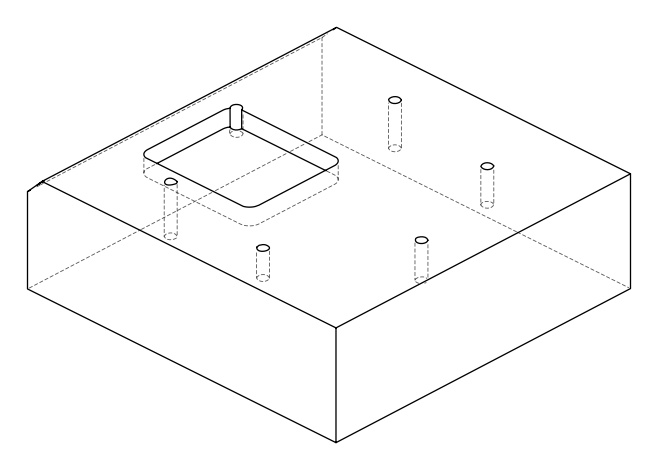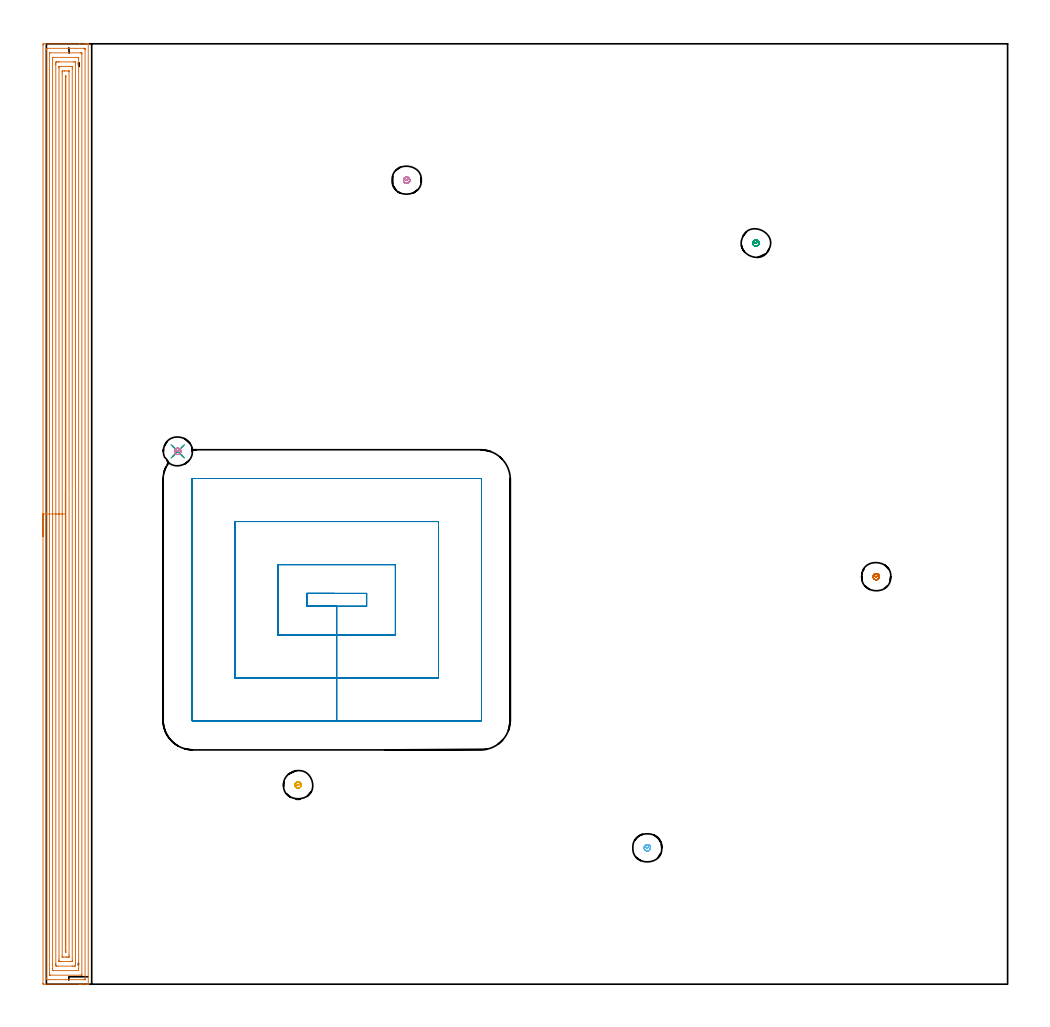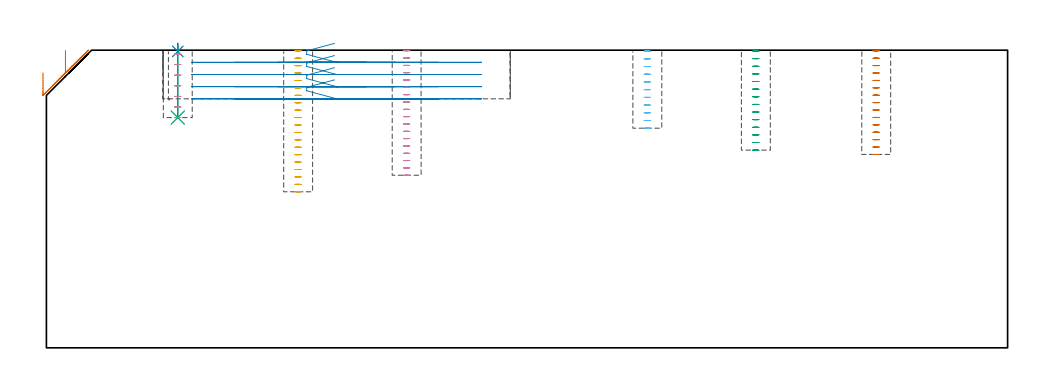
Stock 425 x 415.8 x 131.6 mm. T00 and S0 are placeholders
(PLAN: 10 operations, 5 tool changes, 40.7 min)
(1 AREA_MILL | FG_CHAMFER_SURFACE | UGT0205_001 | 26.81 min | 83157 mm3)
(2 MILL_RECTANGULAR_POCKET | POCKET_RECTANGULAR_STRAIGHT | UGT0201_109 | Follow Part, ap 6.35, ae 75% | 9.1 min | 434818 mm3)
(3 MILL_BLIND_HOLE_FROM_SOLID_MATERIAL | STEP1POCKET | NXT0201_010 | Spiral | 0.76 min | 5691 mm3)
(4 MILL_BLIND_HOLE_FROM_SOLID_MATERIAL_1 | STEP1POCKET_1 | NXT0201_010 | Spiral | 0.97 min | 7080 mm3)
(5 MILL_BLIND_HOLE_FROM_SOLID_MATERIAL_2 | STEP1POCKET_3 | NXT0201_010 | Spiral | 1.08 min | 8056 mm3)
(6 MILL_BLIND_HOLE_FROM_SOLID_MATERIAL_3 | STEP1POCKET_4 | NXT0201_010 | Spiral | 0.6 min | 4388 mm3)
(7 MILL_BLIND_HOLE_FROM_SOLID_MATERIAL_4 | STEP1POCKET_5 | NXT0201_010 | Spiral | 0.81 min | 5955 mm3)
(8 SPOT_DRILL | STEP1POCKET_2 | NXT0321_9005460120000 | 0.03 min | 6 mm3)
(9 DRILL_BLIND_HOLE_INTO_CENTER | STEP1POCKET_2 | NXT0301_089 | 0.13 min | 2260 mm3)
(10 MILL_ROUGH_BLIND_HOLE_CONTOUR | STEP1POCKET_2 | NXT0201_010 | Spiral | 0.38 min | 563 mm3)
(TOOL UGT0205_001 | Chamfer Mill 20 x 3 x 45 deg. | D20 FL50 Z2)
(TOOL UGT0201_109 | End Mill 25.4 mm | D25.4 FL25 Z2)
(TOOL NXT0201_010 | ENDMILL 10mm [2P460-1000-NA 1630] | D10 FL30 Z6)
(TOOL NXT0321_9005460120000 | NC Spot Drill, 142deg, 12mm, Carbide, Uncoated | D12 PA142 FL30 Z2)
(TOOL NXT0301_089 | Carbide Drill 11.8mm [860.1-1180-035A1-MM 2214] | D11.8 PA140 FL55 Z2)
(OP 1 AREA_MILL)
G17 G21 G94 G90
T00 M6
G54
G17 G0 G90 X-1.5 Y197.9 S1061 M3
G43 Z141.6 H0
Z121.6
G94 G1 Y197.938 Z120.728 F250.
Y198.052 Z119.864
Y198.241 Z119.012
Y198.503 Z118.18
Y198.837 Z117.374
Y199.24 Z116.6
Y199.709 Z115.864
Y200.24 Z115.172
Y200.829 Z114.529
Y201.472 Z113.94
Y202.164 Z113.409
Y202.9 Z112.94
Y203.674 Z112.537
Y204.48 Z112.203
Y205.312 Z111.941
Y206.164 Z111.752
Y207.028 Z111.638
Y207.9 Z111.6
Y415.181
X-1.497 Y415.458 Z111.602
X-1.492 Y415.79 Z111.606
X-1.155 Y415.8 Z111.942
X14.581 Z127.677
X16.988 Z130.083
X17.678 Z130.777
X18.022 Z131.121
X18.434 Y415.799 Z131.525
X18.454 Y415.797 Z131.545
X18.505 Y415.79 Z131.595
X18.5 Y415.632 Z131.6
Y0.169
X18.505 Y0.01 Z131.595
X18.436 Y0.007 Z131.528
X18.021 Y0. Z131.121
X17.678 Z130.778
X16.988 Z130.083
X15.749 Z128.846
X15.201 Z128.295
X14.581 Z127.677
X-1.155 Z111.942
X-1.492 Y0.01 Z111.606
X-1.499 Y0.344 Z111.599
Y0.361 Z111.6
X-1.5 Y207.9
X-0.086 Z113.014
X-0.085 Y413.492 Z113.015
X-0.084 Y413.59 Z113.016
X-0.079 Y413.778 Z113.021
X0.013 Y413.79 Z113.113
X0.501 Y413.799 Z113.601
X12.784 Y413.8 Z125.884
X16.581 Z129.681
X16.988 Y413.798 Z130.088
X17.045 Y413.795 Z130.145
X17.075 Y413.791 Z130.175
X17.08 Y413.688 Z130.18
X17.085 Y413.492 Z130.185
X17.086 Y413.394 Z130.186
Y413.296
X17.085 Y2.309 Z130.185
X17.084 Y2.21 Z130.184
X17.079 Y2.023 Z130.179
X16.988 Y2.01 Z130.088
X16.499 Y2.001 Z129.599
X8.46 Y2. Z121.56
X0.906 Z114.006
X0.417 Y2.002 Z113.517
X0.013 Y2.01 Z113.113
X-0.079 Y2.023 Z113.021
X-0.084 Y2.21 Z113.016
X-0.085 Y2.308 Z113.015
X-0.086 Y207.9 Z113.014
X1.329 Z114.429
Y411.607
X1.33 Y411.724 Z114.43
X1.333 Y411.782 Z114.433
X1.334 Y411.788 Z114.434
X1.358 Y411.793 Z114.458
X1.413 Y411.796 Z114.513
X1.606 Y411.8 Z114.706
X15.201 Z128.301
X15.394 Y411.798 Z128.494
X15.522 Y411.795 Z128.622
X15.625 Y411.79 Z128.725
X15.665 Y411.782 Z128.765
X15.666 Y411.763 Z128.766
X15.669 Y411.607 Z128.769
X15.671 Y411.136 Z128.771
Y4.193
X15.67 Y4.076 Z128.77
X15.667 Y4.018 Z128.767
X15.666 Y4.012 Z128.766
X15.642 Y4.008 Z128.742
X15.587 Y4.004 Z128.687
X15.394 Y4. Z128.494
X1.799 Z114.899
X1.606 Y4.002 Z114.706
X1.477 Y4.005 Z114.577
X1.375 Y4.01 Z114.475
X1.335 Y4.018 Z114.435
X1.334 Y4.037 Z114.434
X1.331 Y4.193 Z114.431
X1.329 Y4.616 Z114.429
Y207.9
X2.743 Z115.843
Y408.926
X2.747 Y409.765 Z115.847
X2.749 Y409.788 Z115.849
X2.768 Y409.792 Z115.868
X2.822 Y409.797 Z115.922
X2.931 Y409.799 Z116.031
X14.073 Z127.173
X14.179 Y409.797 Z127.279
X14.232 Y409.793 Z127.332
X14.251 Y409.788 Z127.351
X14.252 Y409.772 Z127.352
X14.257 Y408.977 Z127.357
Y408.926
Y6.874
X14.253 Y6.035 Z127.353
X14.251 Y6.012 Z127.351
X14.232 Y6.008 Z127.332
X14.178 Y6.003 Z127.278
X14.069 Y6.001 Z127.169
X2.931 Z116.031
X2.822 Y6.003 Z115.922
X2.768 Y6.008 Z115.868
X2.749 Y6.012 Z115.849
X2.747 Y6.035 Z115.847
X2.744 Y6.874 Z115.844
X2.743 Y8.661 Z115.843
Y207.9
X4.157 Z117.257
Y406.569
X4.158 Y407.14 Z117.258
X4.16 Y407.459 Z117.26
X4.164 Y407.775 Z117.264
X4.48 Y407.79 Z117.58
X4.715 Y407.797 Z117.815
X5.373 Y407.8 Z118.473
X5.606 Z118.706
X11.86 Z124.96
X12.52 Y407.798 Z125.62
X12.757 Y407.796 Z125.857
X12.822 Y407.79 Z125.922
X12.836 Y407.771 Z125.936
X12.838 Y407.715 Z125.938
X12.842 Y407.14 Z125.942
X12.843 Y406.817 Z125.943
Y9.231
X12.842 Y8.661 Z125.942
X12.84 Y8.341 Z125.94
X12.836 Y8.025 Z125.936
X12.52 Y8.01 Z125.62
X12.285 Y8.003 Z125.385
X11.627 Y8. Z124.727
X11.394 Z124.494
X5.139 Y8.001 Z118.239
X4.48 Y8.01 Z117.58
X4.164 Y8.025 Z117.264
X4.16 Y8.341 Z117.26
X4.158 Y8.661 Z117.258
X4.157 Y8.983 Z117.257
Y207.9
X5.571 Z118.671
Y405.154
X5.572 Y405.353 Z118.672
X5.576 Y405.7 Z118.676
X5.578 Y405.778 Z118.678
X5.67 Y405.79 Z118.77
X5.822 Y405.797 Z118.922
X6.266 Y405.799 Z119.366
X6.713 Y405.8 Z119.813
X10.286 Z123.386
X10.734 Z123.834
X11.181 Y405.798 Z124.281
X11.374 Y405.793 Z124.474
X11.414 Y405.79 Z124.514
X11.422 Y405.722 Z124.522
X11.426 Y405.554 Z124.526
X11.428 Y405.353 Z124.528
X11.429 Y404.657 Z124.529
X11.428 Y10.646 Z124.528
X11.427 Y10.447 Z124.527
X11.424 Y10.1 Z124.524
X11.422 Y10.022 Z124.522
X11.33 Y10.01 Z124.43
X11.178 Y10.003 Z124.278
X10.734 Y10.001 Z123.834
X10.287 Y10. Z123.387
X6.714 Z119.814
X6.266 Z119.366
X5.819 Y10.002 Z118.919
X5.626 Y10.007 Z118.726
X5.586 Y10.01 Z118.686
X5.578 Y10.078 Z118.678
X5.574 Y10.246 Z118.674
X5.572 Y10.447 Z118.672
X5.571 Y11.143 Z118.671
Y207.9
X6.985 Z120.085
Y402.847
X6.988 Y403.566 Z120.088
X6.99 Y403.736 Z120.09
X6.992 Y403.789 Z120.092
X7.043 Y403.792 Z120.143
X7.16 Y403.795 Z120.26
X7.819 Y403.8 Z120.919
X8.053 Z121.153
X8.713 Z121.813
X9.606 Z122.706
X9.84 Y403.798 Z122.94
X9.918 Y403.795 Z123.018
X9.98 Y403.79 Z123.08
X10.008 Y403.782 Z123.108
X10.009 Y403.74 Z123.109
X10.013 Y403.566 Z123.113
X10.014 Y403.392 Z123.114
Y12.953
X10.012 Y12.234 Z123.112
X10.01 Y12.064 Z123.11
X10.008 Y12.012 Z123.108
X9.957 Y12.008 Z123.057
X9.84 Y12.005 Z122.94
X9.181 Y12. Z122.281
X8.947 Z122.047
X8.288 Z121.388
X7.394 Z120.494
X7.16 Y12.002 Z120.26
X7.082 Y12.005 Z120.182
X7.02 Y12.01 Z120.12
X6.992 Y12.018 Z120.092
X6.991 Y12.06 Z120.091
X6.987 Y12.234 Z120.087
X6.986 Y12.408 Z120.086
X6.985 Y207.9 Z120.085
X8.4 Z121.5
Y401.232
X8.401 Y401.431 Z121.501
X8.407 Y401.779 Z121.507
X8.489 Y401.79 Z121.589
X8.593 Y401.779 Z121.693
X8.599 Y401.433 Z121.699
X8.6 Y401.232 Z121.7
Y400.885
Y14.714
X8.599 Y14.369 Z121.699
X8.593 Y14.021 Z121.693
X8.51 Y14.01 Z121.61
X8.407 Y14.021 Z121.507
X8.402 Y14.222 Z121.502
X8.4 Y14.568 Z121.5
Y207.9
Y208.772 Z121.538
Y209.637 Z121.651
Y210.488 Z121.84
Y211.32 Z122.103
Y212.126 Z122.436
Y212.9 Z122.839
Y213.636 Z123.308
Y214.328 Z123.839
Y214.971 Z124.428
Y215.56 Z125.072
Y216.092 Z125.764
Y216.56 Z126.5
Y216.963 Z127.273
Y217.297 Z128.079
Y217.559 Z128.911
Y217.748 Z129.763
Y217.862 Z130.628
Y217.9 Z131.5
G0 Z141.6
M5
M2
(OP 2 MILL_RECTANGULAR_POCKET)
G17 G21 G94 G90
T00 M6
G54
G17 G0 G90 X127.406 Y172.8 S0 M3
G43 Z141.6 H0
Z134.6
G94 G1 X115.1 Z131.303 F250.
Y167.1 Z129.775
X128.35 Z126.225
X141.6 F500.
Y172.8
X115.1
Y167.1
X128.35
Y154.4
X154.3
Y185.5
X102.4
Y154.4
X128.35
Y135.35
X173.35
Y204.55
X83.35
Y135.35
X128.35
Y116.3
X191.9
G3 X192.4 Y116.8 R0.5
G1 Y223.1
G3 X191.9 Y223.6 R0.5
G1 X64.787
G2 X64.537 Y223.596 R12.7
G1 X64.391 Y223.387
G3 X64.3 Y223.1 R0.5
G1 Y116.8
G3 X64.8 Y116.3 R0.5
G1 X128.35
X129.35
G0 X127.406 Y172.8 Z129.225
G1 X115.1 Z125.928 F250.
Y167.1 Z124.4
X128.35 Z120.85
X141.6 F500.
Y172.8
X115.1
Y167.1
X128.35
Y154.4
X154.3
Y185.5
X102.4
Y154.4
X128.35
Y135.35
X173.35
Y204.55
X83.35
Y135.35
X128.35
Y116.3
X191.9
G3 X192.4 Y116.8 R0.5
G1 Y223.1
G3 X191.9 Y223.6 R0.5
G1 X64.787
G2 X64.537 Y223.596 R12.7
G1 X64.391 Y223.387
G3 X64.3 Y223.1 R0.5
G1 Y116.8
G3 X64.8 Y116.3 R0.5
G1 X128.35
X129.35
G0 X127.406 Y172.8 Z123.85
G1 X115.1 Z120.553 F250.
Y167.1 Z119.025
X128.35 Z115.475
X141.6 F500.
Y172.8
X115.1
Y167.1
X128.35
Y154.4
X154.3
Y185.5
X102.4
Y154.4
X128.35
Y135.35
X173.35
Y204.55
X83.35
Y135.35
X128.35
Y116.3
X191.9
G3 X192.4 Y116.8 R0.5
G1 Y223.1
G3 X191.9 Y223.6 R0.5
G1 X64.787
G2 X64.537 Y223.596 R12.7
G1 X64.391 Y223.387
G3 X64.3 Y223.1 R0.5
G1 Y116.8
G3 X64.8 Y116.3 R0.5
G1 X128.35
X129.35
G0 X127.406 Y172.8 Z118.475
G1 X115.1 Z115.178 F250.
Y167.1 Z113.65
X128.35 Z110.1
X141.6 F500.
Y172.8
X115.1
Y167.1
X128.35
Y154.4
X154.3
Y185.5
X102.4
Y154.4
X128.35
Y135.35
X173.35
Y204.55
X83.35
Y135.35
X128.35
Y116.3
X191.9
G3 X192.4 Y116.8 R0.5
G1 Y223.1
G3 X191.9 Y223.6 R0.5
G1 X64.787
G2 X64.537 Y223.596 R12.7
G1 X64.391 Y223.387
G3 X64.3 Y223.1 R0.5
G1 Y116.8
G3 X64.8 Y116.3 R0.5
G1 X128.35
X129.35
G0 Z141.6
M5
M2
(OP 3 MILL_BLIND_HOLE_FROM_SOLID_MATERIAL)
G17 G21 G94 G90
T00 M6
G54
G17 G0 G90 X313.7 Y327.7 S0 M3
G43 Z141.6 H1
Z131.229
G94 G3 X314.334 Y328.466 R0.645 F250.
X313.438 Y329.075 R0.766
X312.325 Y327.438 R1.4
X313.438 Y329.075 R-1.4
X312.881 Y328.256 R0.7
X313.7 Y327.7 R0.7
G0 Z127.857
G3 X314.334 Y328.466 R0.645
X313.438 Y329.075 R0.766
X312.325 Y327.438 R1.4
X313.438 Y329.075 R-1.4
X312.881 Y328.256 R0.7
X313.7 Y327.7 R0.7
G0 Z124.486
G3 X314.334 Y328.466 R0.645
X313.438 Y329.075 R0.766
X312.325 Y327.438 R1.4
X313.438 Y329.075 R-1.4
X312.881 Y328.256 R0.7
X313.7 Y327.7 R0.7
G0 Z121.114
G3 X314.334 Y328.466 R0.645
X313.438 Y329.075 R0.766
X312.325 Y327.438 R1.4
X313.438 Y329.075 R-1.4
X312.881 Y328.256 R0.7
X313.7 Y327.7 R0.7
G0 Z117.743
G3 X314.334 Y328.466 R0.645
X313.438 Y329.075 R0.766
X312.325 Y327.438 R1.4
X313.438 Y329.075 R-1.4
X312.881 Y328.256 R0.7
X313.7 Y327.7 R0.7
G0 Z114.371
G3 X314.334 Y328.466 R0.645
X313.438 Y329.075 R0.766
X312.325 Y327.438 R1.4
X313.438 Y329.075 R-1.4
X312.881 Y328.256 R0.7
X313.7 Y327.7 R0.7
G0 Z111.
G3 X314.334 Y328.466 R0.645
X313.438 Y329.075 R0.766
X312.325 Y327.438 R1.4
X313.438 Y329.075 R-1.4
X312.881 Y328.256 R0.7
X313.7 Y327.7 R0.7
G0 Z107.629
G3 X314.334 Y328.466 R0.645
X313.438 Y329.075 R0.766
X312.325 Y327.438 R1.4
X313.438 Y329.075 R-1.4
X312.881 Y328.256 R0.7
X313.7 Y327.7 R0.7
G0 Z104.257
G3 X314.334 Y328.466 R0.645
X313.438 Y329.075 R0.766
X312.325 Y327.438 R1.4
X313.438 Y329.075 R-1.4
X312.881 Y328.256 R0.7
X313.7 Y327.7 R0.7
G0 Z100.886
G3 X314.334 Y328.466 R0.645
X313.438 Y329.075 R0.766
X312.325 Y327.438 R1.4
X313.438 Y329.075 R-1.4
X312.881 Y328.256 R0.7
X313.7 Y327.7 R0.7
G0 Z97.514
G3 X314.334 Y328.466 R0.645
X313.438 Y329.075 R0.766
X312.325 Y327.438 R1.4
X313.438 Y329.075 R-1.4
X312.881 Y328.256 R0.7
X313.7 Y327.7 R0.7
G0 Z94.143
G3 X314.334 Y328.466 R0.645
X313.438 Y329.075 R0.766
X312.325 Y327.438 R1.4
X313.438 Y329.075 R-1.4
X312.881 Y328.256 R0.7
X313.7 Y327.7 R0.7
G0 Z90.771
G3 X314.334 Y328.466 R0.645
X313.438 Y329.075 R0.766
X312.325 Y327.438 R1.4
X313.438 Y329.075 R-1.4
X312.881 Y328.256 R0.7
X313.7 Y327.7 R0.7
G0 Z87.4
G3 X314.334 Y328.466 R0.645
X313.438 Y329.075 R0.766
X312.325 Y327.438 R1.4
X313.438 Y329.075 R-1.4
X312.881 Y328.256 R0.7
X313.7 Y327.7 R0.7
G0 Z141.6
M5
M2
(OP 4 MILL_BLIND_HOLE_FROM_SOLID_MATERIAL_1)
G17 G21 G94 G90
T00 M6
G54
G17 G0 G90 X159.3 Y355.5 S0 M3
G43 Z141.6 H1
Z131.361
G94 G3 X159.934 Y356.266 R0.645 F250.
X159.038 Y356.875 R0.766
X157.925 Y355.238 R1.4
X159.038 Y356.875 R-1.4
X158.481 Y356.056 R0.7
X159.3 Y355.5 R0.7
G0 Z128.122
G3 X159.934 Y356.266 R0.645
X159.038 Y356.875 R0.766
X157.925 Y355.238 R1.4
X159.038 Y356.875 R-1.4
X158.481 Y356.056 R0.7
X159.3 Y355.5 R0.7
G0 Z124.883
G3 X159.934 Y356.266 R0.645
X159.038 Y356.875 R0.766
X157.925 Y355.238 R1.4
X159.038 Y356.875 R-1.4
X158.481 Y356.056 R0.7
X159.3 Y355.5 R0.7
G0 Z121.644
G3 X159.934 Y356.266 R0.645
X159.038 Y356.875 R0.766
X157.925 Y355.238 R1.4
X159.038 Y356.875 R-1.4
X158.481 Y356.056 R0.7
X159.3 Y355.5 R0.7
G0 Z118.406
G3 X159.934 Y356.266 R0.645
X159.038 Y356.875 R0.766
X157.925 Y355.238 R1.4
X159.038 Y356.875 R-1.4
X158.481 Y356.056 R0.7
X159.3 Y355.5 R0.7
G0 Z115.167
G3 X159.934 Y356.266 R0.645
X159.038 Y356.875 R0.766
X157.925 Y355.238 R1.4
X159.038 Y356.875 R-1.4
X158.481 Y356.056 R0.7
X159.3 Y355.5 R0.7
G0 Z111.928
G3 X159.934 Y356.266 R0.645
X159.038 Y356.875 R0.766
X157.925 Y355.238 R1.4
X159.038 Y356.875 R-1.4
X158.481 Y356.056 R0.7
X159.3 Y355.5 R0.7
G0 Z108.689
G3 X159.934 Y356.266 R0.645
X159.038 Y356.875 R0.766
X157.925 Y355.238 R1.4
X159.038 Y356.875 R-1.4
X158.481 Y356.056 R0.7
X159.3 Y355.5 R0.7
G0 Z105.45
G3 X159.934 Y356.266 R0.645
X159.038 Y356.875 R0.766
X157.925 Y355.238 R1.4
X159.038 Y356.875 R-1.4
X158.481 Y356.056 R0.7
X159.3 Y355.5 R0.7
G0 Z102.211
G3 X159.934 Y356.266 R0.645
X159.038 Y356.875 R0.766
X157.925 Y355.238 R1.4
X159.038 Y356.875 R-1.4
X158.481 Y356.056 R0.7
X159.3 Y355.5 R0.7
G0 Z98.972
G3 X159.934 Y356.266 R0.645
X159.038 Y356.875 R0.766
X157.925 Y355.238 R1.4
X159.038 Y356.875 R-1.4
X158.481 Y356.056 R0.7
X159.3 Y355.5 R0.7
G0 Z95.733
G3 X159.934 Y356.266 R0.645
X159.038 Y356.875 R0.766
X157.925 Y355.238 R1.4
X159.038 Y356.875 R-1.4
X158.481 Y356.056 R0.7
X159.3 Y355.5 R0.7
G0 Z92.494
G3 X159.934 Y356.266 R0.645
X159.038 Y356.875 R0.766
X157.925 Y355.238 R1.4
X159.038 Y356.875 R-1.4
X158.481 Y356.056 R0.7
X159.3 Y355.5 R0.7
G0 Z89.256
G3 X159.934 Y356.266 R0.645
X159.038 Y356.875 R0.766
X157.925 Y355.238 R1.4
X159.038 Y356.875 R-1.4
X158.481 Y356.056 R0.7
X159.3 Y355.5 R0.7
G0 Z86.017
G3 X159.934 Y356.266 R0.645
X159.038 Y356.875 R0.766
X157.925 Y355.238 R1.4
X159.038 Y356.875 R-1.4
X158.481 Y356.056 R0.7
X159.3 Y355.5 R0.7
G0 Z82.778
G3 X159.934 Y356.266 R0.645
X159.038 Y356.875 R0.766
X157.925 Y355.238 R1.4
X159.038 Y356.875 R-1.4
X158.481 Y356.056 R0.7
X159.3 Y355.5 R0.7
G0 Z79.539
G3 X159.934 Y356.266 R0.645
X159.038 Y356.875 R0.766
X157.925 Y355.238 R1.4
X159.038 Y356.875 R-1.4
X158.481 Y356.056 R0.7
X159.3 Y355.5 R0.7
G0 Z76.3
G3 X159.934 Y356.266 R0.645
X159.038 Y356.875 R0.766
X157.925 Y355.238 R1.4
X159.038 Y356.875 R-1.4
X158.481 Y356.056 R0.7
X159.3 Y355.5 R0.7
G0 Z141.6
M5
M2
(OP 5 MILL_BLIND_HOLE_FROM_SOLID_MATERIAL_2)
G17 G21 G94 G90
T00 M6
G54
G17 G0 G90 X111.3 Y88.1 S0 M3
G43 Z141.6 H1
Z131.32
G94 G3 X111.934 Y88.866 R0.645 F250.
X111.038 Y89.475 R0.766
X109.925 Y87.838 R1.4
X111.038 Y89.475 R-1.4
X110.481 Y88.656 R0.7
X111.3 Y88.1 R0.7
G0 Z128.04
G3 X111.934 Y88.866 R0.645
X111.038 Y89.475 R0.766
X109.925 Y87.838 R1.4
X111.038 Y89.475 R-1.4
X110.481 Y88.656 R0.7
X111.3 Y88.1 R0.7
G0 Z124.76
G3 X111.934 Y88.866 R0.645
X111.038 Y89.475 R0.766
X109.925 Y87.838 R1.4
X111.038 Y89.475 R-1.4
X110.481 Y88.656 R0.7
X111.3 Y88.1 R0.7
G0 Z121.48
G3 X111.934 Y88.866 R0.645
X111.038 Y89.475 R0.766
X109.925 Y87.838 R1.4
X111.038 Y89.475 R-1.4
X110.481 Y88.656 R0.7
X111.3 Y88.1 R0.7
G0 Z118.2
G3 X111.934 Y88.866 R0.645
X111.038 Y89.475 R0.766
X109.925 Y87.838 R1.4
X111.038 Y89.475 R-1.4
X110.481 Y88.656 R0.7
X111.3 Y88.1 R0.7
G0 Z114.92
G3 X111.934 Y88.866 R0.645
X111.038 Y89.475 R0.766
X109.925 Y87.838 R1.4
X111.038 Y89.475 R-1.4
X110.481 Y88.656 R0.7
X111.3 Y88.1 R0.7
G0 Z111.64
G3 X111.934 Y88.866 R0.645
X111.038 Y89.475 R0.766
X109.925 Y87.838 R1.4
X111.038 Y89.475 R-1.4
X110.481 Y88.656 R0.7
X111.3 Y88.1 R0.7
G0 Z108.36
G3 X111.934 Y88.866 R0.645
X111.038 Y89.475 R0.766
X109.925 Y87.838 R1.4
X111.038 Y89.475 R-1.4
X110.481 Y88.656 R0.7
X111.3 Y88.1 R0.7
G0 Z105.08
G3 X111.934 Y88.866 R0.645
X111.038 Y89.475 R0.766
X109.925 Y87.838 R1.4
X111.038 Y89.475 R-1.4
X110.481 Y88.656 R0.7
X111.3 Y88.1 R0.7
G0 Z101.8
G3 X111.934 Y88.866 R0.645
X111.038 Y89.475 R0.766
X109.925 Y87.838 R1.4
X111.038 Y89.475 R-1.4
X110.481 Y88.656 R0.7
X111.3 Y88.1 R0.7
G0 Z98.52
G3 X111.934 Y88.866 R0.645
X111.038 Y89.475 R0.766
X109.925 Y87.838 R1.4
X111.038 Y89.475 R-1.4
X110.481 Y88.656 R0.7
X111.3 Y88.1 R0.7
G0 Z95.24
G3 X111.934 Y88.866 R0.645
X111.038 Y89.475 R0.766
X109.925 Y87.838 R1.4
X111.038 Y89.475 R-1.4
X110.481 Y88.656 R0.7
X111.3 Y88.1 R0.7
G0 Z91.96
G3 X111.934 Y88.866 R0.645
X111.038 Y89.475 R0.766
X109.925 Y87.838 R1.4
X111.038 Y89.475 R-1.4
X110.481 Y88.656 R0.7
X111.3 Y88.1 R0.7
G0 Z88.68
G3 X111.934 Y88.866 R0.645
X111.038 Y89.475 R0.766
X109.925 Y87.838 R1.4
X111.038 Y89.475 R-1.4
X110.481 Y88.656 R0.7
X111.3 Y88.1 R0.7
G0 Z85.4
G3 X111.934 Y88.866 R0.645
X111.038 Y89.475 R0.766
X109.925 Y87.838 R1.4
X111.038 Y89.475 R-1.4
X110.481 Y88.656 R0.7
X111.3 Y88.1 R0.7
G0 Z82.12
G3 X111.934 Y88.866 R0.645
X111.038 Y89.475 R0.766
X109.925 Y87.838 R1.4
X111.038 Y89.475 R-1.4
X110.481 Y88.656 R0.7
X111.3 Y88.1 R0.7
G0 Z78.84
G3 X111.934 Y88.866 R0.645
X111.038 Y89.475 R0.766
X109.925 Y87.838 R1.4
X111.038 Y89.475 R-1.4
X110.481 Y88.656 R0.7
X111.3 Y88.1 R0.7
G0 Z75.56
G3 X111.934 Y88.866 R0.645
X111.038 Y89.475 R0.766
X109.925 Y87.838 R1.4
X111.038 Y89.475 R-1.4
X110.481 Y88.656 R0.7
X111.3 Y88.1 R0.7
G0 Z72.28
G3 X111.934 Y88.866 R0.645
X111.038 Y89.475 R0.766
X109.925 Y87.838 R1.4
X111.038 Y89.475 R-1.4
X110.481 Y88.656 R0.7
X111.3 Y88.1 R0.7
G0 Z69.
G3 X111.934 Y88.866 R0.645
X111.038 Y89.475 R0.766
X109.925 Y87.838 R1.4
X111.038 Y89.475 R-1.4
X110.481 Y88.656 R0.7
X111.3 Y88.1 R0.7
G0 Z141.6
M5
M2
(OP 6 MILL_BLIND_HOLE_FROM_SOLID_MATERIAL_3)
G17 G21 G94 G90
T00 M6
G54
G17 G0 G90 X265.7 Y60.3 S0 M3
G43 Z141.6 H1
Z131.191
G94 G3 X266.334 Y61.066 R0.645 F250.
X265.438 Y61.675 R0.766
X264.325 Y60.038 R1.4
X265.438 Y61.675 R-1.4
X264.881 Y60.856 R0.7
X265.7 Y60.3 R0.7
G0 Z127.782
G3 X266.334 Y61.066 R0.645
X265.438 Y61.675 R0.766
X264.325 Y60.038 R1.4
X265.438 Y61.675 R-1.4
X264.881 Y60.856 R0.7
X265.7 Y60.3 R0.7
G0 Z124.373
G3 X266.334 Y61.066 R0.645
X265.438 Y61.675 R0.766
X264.325 Y60.038 R1.4
X265.438 Y61.675 R-1.4
X264.881 Y60.856 R0.7
X265.7 Y60.3 R0.7
G0 Z120.964
G3 X266.334 Y61.066 R0.645
X265.438 Y61.675 R0.766
X264.325 Y60.038 R1.4
X265.438 Y61.675 R-1.4
X264.881 Y60.856 R0.7
X265.7 Y60.3 R0.7
G0 Z117.555
G3 X266.334 Y61.066 R0.645
X265.438 Y61.675 R0.766
X264.325 Y60.038 R1.4
X265.438 Y61.675 R-1.4
X264.881 Y60.856 R0.7
X265.7 Y60.3 R0.7
G0 Z114.145
G3 X266.334 Y61.066 R0.645
X265.438 Y61.675 R0.766
X264.325 Y60.038 R1.4
X265.438 Y61.675 R-1.4
X264.881 Y60.856 R0.7
X265.7 Y60.3 R0.7
G0 Z110.736
G3 X266.334 Y61.066 R0.645
X265.438 Y61.675 R0.766
X264.325 Y60.038 R1.4
X265.438 Y61.675 R-1.4
X264.881 Y60.856 R0.7
X265.7 Y60.3 R0.7
G0 Z107.327
G3 X266.334 Y61.066 R0.645
X265.438 Y61.675 R0.766
X264.325 Y60.038 R1.4
X265.438 Y61.675 R-1.4
X264.881 Y60.856 R0.7
X265.7 Y60.3 R0.7
G0 Z103.918
G3 X266.334 Y61.066 R0.645
X265.438 Y61.675 R0.766
X264.325 Y60.038 R1.4
X265.438 Y61.675 R-1.4
X264.881 Y60.856 R0.7
X265.7 Y60.3 R0.7
G0 Z100.509
G3 X266.334 Y61.066 R0.645
X265.438 Y61.675 R0.766
X264.325 Y60.038 R1.4
X265.438 Y61.675 R-1.4
X264.881 Y60.856 R0.7
X265.7 Y60.3 R0.7
G0 Z97.1
G3 X266.334 Y61.066 R0.645
X265.438 Y61.675 R0.766
X264.325 Y60.038 R1.4
X265.438 Y61.675 R-1.4
X264.881 Y60.856 R0.7
X265.7 Y60.3 R0.7
G0 Z141.6
M5
M2
(OP 7 MILL_BLIND_HOLE_FROM_SOLID_MATERIAL_4)
G17 G21 G94 G90
T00 M6
G54
G17 G0 G90 X366.9 Y180.2 S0 M3
G43 Z141.6 H1
Z131.327
G94 G3 X367.534 Y180.966 R0.645 F250.
X366.638 Y181.575 R0.766
X365.525 Y179.938 R1.4
X366.638 Y181.575 R-1.4
X366.081 Y180.756 R0.7
X366.9 Y180.2 R0.7
G0 Z128.053
G3 X367.534 Y180.966 R0.645
X366.638 Y181.575 R0.766
X365.525 Y179.938 R1.4
X366.638 Y181.575 R-1.4
X366.081 Y180.756 R0.7
X366.9 Y180.2 R0.7
G0 Z124.78
G3 X367.534 Y180.966 R0.645
X366.638 Y181.575 R0.766
X365.525 Y179.938 R1.4
X366.638 Y181.575 R-1.4
X366.081 Y180.756 R0.7
X366.9 Y180.2 R0.7
G0 Z121.507
G3 X367.534 Y180.966 R0.645
X366.638 Y181.575 R0.766
X365.525 Y179.938 R1.4
X366.638 Y181.575 R-1.4
X366.081 Y180.756 R0.7
X366.9 Y180.2 R0.7
G0 Z118.233
G3 X367.534 Y180.966 R0.645
X366.638 Y181.575 R0.766
X365.525 Y179.938 R1.4
X366.638 Y181.575 R-1.4
X366.081 Y180.756 R0.7
X366.9 Y180.2 R0.7
G0 Z114.96
G3 X367.534 Y180.966 R0.645
X366.638 Y181.575 R0.766
X365.525 Y179.938 R1.4
X366.638 Y181.575 R-1.4
X366.081 Y180.756 R0.7
X366.9 Y180.2 R0.7
G0 Z111.687
G3 X367.534 Y180.966 R0.645
X366.638 Y181.575 R0.766
X365.525 Y179.938 R1.4
X366.638 Y181.575 R-1.4
X366.081 Y180.756 R0.7
X366.9 Y180.2 R0.7
G0 Z108.413
G3 X367.534 Y180.966 R0.645
X366.638 Y181.575 R0.766
X365.525 Y179.938 R1.4
X366.638 Y181.575 R-1.4
X366.081 Y180.756 R0.7
X366.9 Y180.2 R0.7
G0 Z105.14
G3 X367.534 Y180.966 R0.645
X366.638 Y181.575 R0.766
X365.525 Y179.938 R1.4
X366.638 Y181.575 R-1.4
X366.081 Y180.756 R0.7
X366.9 Y180.2 R0.7
G0 Z101.867
G3 X367.534 Y180.966 R0.645
X366.638 Y181.575 R0.766
X365.525 Y179.938 R1.4
X366.638 Y181.575 R-1.4
X366.081 Y180.756 R0.7
X366.9 Y180.2 R0.7
G0 Z98.593
G3 X367.534 Y180.966 R0.645
X366.638 Y181.575 R0.766
X365.525 Y179.938 R1.4
X366.638 Y181.575 R-1.4
X366.081 Y180.756 R0.7
X366.9 Y180.2 R0.7
G0 Z95.32
G3 X367.534 Y180.966 R0.645
X366.638 Y181.575 R0.766
X365.525 Y179.938 R1.4
X366.638 Y181.575 R-1.4
X366.081 Y180.756 R0.7
X366.9 Y180.2 R0.7
G0 Z92.047
G3 X367.534 Y180.966 R0.645
X366.638 Y181.575 R0.766
X365.525 Y179.938 R1.4
X366.638 Y181.575 R-1.4
X366.081 Y180.756 R0.7
X366.9 Y180.2 R0.7
G0 Z88.773
G3 X367.534 Y180.966 R0.645
X366.638 Y181.575 R0.766
X365.525 Y179.938 R1.4
X366.638 Y181.575 R-1.4
X366.081 Y180.756 R0.7
X366.9 Y180.2 R0.7
G0 Z85.5
G3 X367.534 Y180.966 R0.645
X366.638 Y181.575 R0.766
X365.525 Y179.938 R1.4
X366.638 Y181.575 R-1.4
X366.081 Y180.756 R0.7
X366.9 Y180.2 R0.7
G0 Z141.6
M5
M2
(OP 8 SPOT_DRILL)
G17 G21 G94 G90
T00 M6
G54
G17 G0 G90 X58.1 Y235.6 S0 M3
G43 Z141.6 H0
G94 G81 G98 Z131.049 F250. R134.6
G80
M5
M2
(OP 9 DRILL_BLIND_HOLE_INTO_CENTER)
G17 G21 G94 G90
T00 M6
G54
G17 G0 G90 X58.1 Y235.6 S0 M3
G43 Z141.6 H1
G94 G81 G98 Z101.8 F250. R133.6
G80
M5
M2
(OP 10 MILL_ROUGH_BLIND_HOLE_CONTOUR)
G17 G21 G94 G90
T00 M6
G54
G17 G0 G90 X58.1 Y235.6 S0 M3
G43 Z141.6 H1
Z129.914
G94 G3 X58.734 Y236.366 R0.645 F250.
X57.838 Y236.975 R0.766
X56.725 Y235.338 R1.4
X57.838 Y236.975 R-1.4
X57.281 Y236.156 R0.7
X58.1 Y235.6 R0.7
G0 Z125.229
G3 X58.734 Y236.366 R0.645
X57.838 Y236.975 R0.766
X56.725 Y235.338 R1.4
X57.838 Y236.975 R-1.4
X57.281 Y236.156 R0.7
X58.1 Y235.6 R0.7
G0 Z120.543
G3 X58.734 Y236.366 R0.645
X57.838 Y236.975 R0.766
X56.725 Y235.338 R1.4
X57.838 Y236.975 R-1.4
X57.281 Y236.156 R0.7
X58.1 Y235.6 R0.7
G0 Z115.857
G3 X58.734 Y236.366 R0.645
X57.838 Y236.975 R0.766
X56.725 Y235.338 R1.4
X57.838 Y236.975 R-1.4
X57.281 Y236.156 R0.7
X58.1 Y235.6 R0.7
G0 Z111.171
G3 X58.734 Y236.366 R0.645
X57.838 Y236.975 R0.766
X56.725 Y235.338 R1.4
X57.838 Y236.975 R-1.4
X57.281 Y236.156 R0.7
X58.1 Y235.6 R0.7
G0 Z106.486
G3 X58.734 Y236.366 R0.645
X57.838 Y236.975 R0.766
X56.725 Y235.338 R1.4
X57.838 Y236.975 R-1.4
X57.281 Y236.156 R0.7
X58.1 Y235.6 R0.7
G0 Z101.8
G3 X58.734 Y236.366 R0.645
X57.838 Y236.975 R0.766
X56.725 Y235.338 R1.4
X57.838 Y236.975 R-1.4
X57.281 Y236.156 R0.7
X58.1 Y235.6 R0.7
G0 Z141.6
M5
M2
